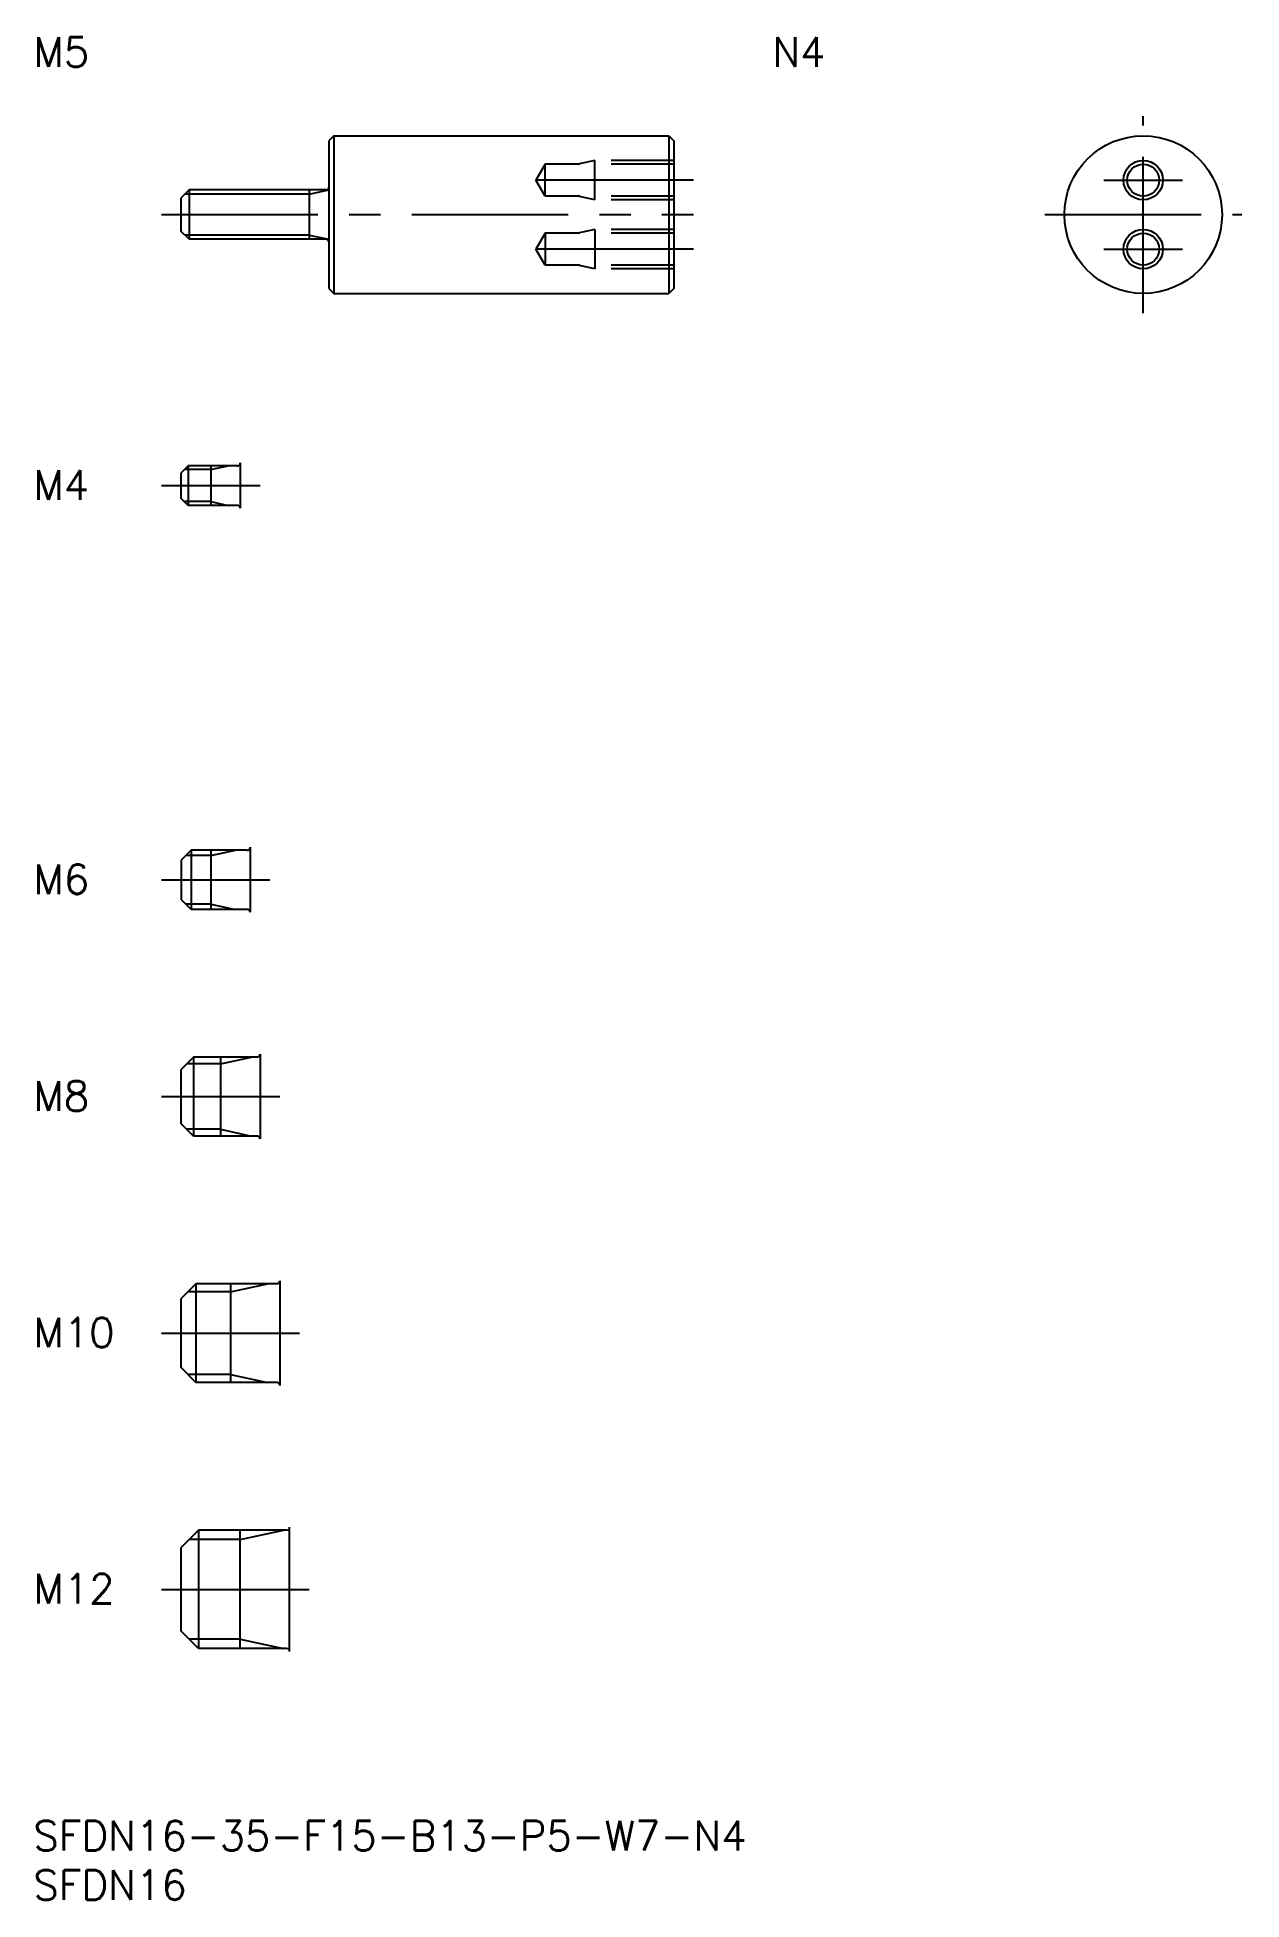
# Model space of a CAD drawing. Extents: x 0 to 123, y -8 to 181.
import ezdxf

# ---------------------------------------------------------------- set-up
doc = ezdxf.new("R2010")
doc.units = 0
doc.header["$LTSCALE"] = 0.5
doc.linetypes.add('CENTER', pattern=[50.8, 31.75, -6.35, 6.35, -6.35])
doc.linetypes.add('DASHED', pattern=[19.05, 12.7, -6.35])
for name, color, linetype in [('MSM_CENTER', 1, 'CENTER'), ('MSM_CONTINUOUS', 7, 'CONTINUOUS'), ('MSM_DASHED', 4, 'DASHED'), ('MSM_NARROW', 5, 'CONTINUOUS'), ('MSM_PART_NUMBER', 7, 'CONTINUOUS')]:
    doc.layers.add(name, color=color, linetype=linetype)
doc.styles.get("Standard").update_dxf_attribs({"font": 'txt.shx', "height": 1, "bigfont": 'bigfont.shx'})

# ---------------------------------------------------------------- blocks, each defined once
blk = doc.blocks.new('*U14')
at = {"layer": 'MSM_PART_NUMBER'}
blk.add_text('SFDN16-35-F15-B13-P5-W7-N4', height=3, dxfattribs=at).set_placement((0, -3))
blk = doc.blocks.new('*U15')
at = {"layer": 'MSM_PART_NUMBER'}
blk.add_text('SFDN16', height=3, dxfattribs=at).set_placement((0, -8))
blk = doc.blocks.new('*U16')
at = {"layer": 'MSM_PART_NUMBER'}
blk.add_text('M12', height=3, dxfattribs=at).set_placement((0, 22.06))
blk = doc.blocks.new('*U17')
at = {"layer": 'MSM_PART_NUMBER'}
blk.add_text('M10', height=3, dxfattribs=at).set_placement((0, 48.06))
blk = doc.blocks.new('*U18')
at = {"layer": 'MSM_PART_NUMBER'}
blk.add_text('M8', height=3, dxfattribs=at).set_placement((0, 72.06))
blk = doc.blocks.new('*U19')
at = {"layer": 'MSM_PART_NUMBER'}
blk.add_text('M6', height=3, dxfattribs=at).set_placement((0, 94.06))
blk = doc.blocks.new('*U20')
at = {"layer": 'MSM_PART_NUMBER'}
blk.add_text('M4', height=3, dxfattribs=at).set_placement((0, 134.06))
blk = doc.blocks.new('*U21')
at = {"layer": 'MSM_PART_NUMBER'}
blk.add_text('M5', height=3, dxfattribs=at).set_placement((0, 178))
blk = doc.blocks.new('*U22')
at = {"layer": 'MSM_PART_NUMBER'}
blk.add_text('N4', height=3, rotation=360, dxfattribs=at).set_placement((75, 178))

msp = doc.modelspace()

# ---------------------------------------------------------------- linework, layer by layer
at = {"layer": 'MSM_CENTER'}
for p, q in [((112.65, 153), (112.65, 173)), ((67, 166.5), (49, 166.5)), ((108.65, 166.5), (116.65, 166.5)), ((13, 163), (67, 163)), ((102.65, 163), (122.65, 163)), ((67, 159.5), (49, 159.5)), ((108.65, 159.5), (116.65, 159.5)), ((13, 135.5), (23, 135.5)), ((13, 95.5), (24, 95.5)), ((13, 73.5), (25, 73.5)), ((13, 49.5), (27, 49.5)), ((13, 23.5), (28, 23.5))]:
    msp.add_line(p, q, dxfattribs=at)
at = {"layer": 'MSM_CONTINUOUS'}
for p, q in [((30.5, 171), (30, 170.5)), ((30, 170.5), (30, 155.5)), ((30.5, 171), (64.5, 171)), ((30.5, 171), (30.5, 155)), ((64.5, 171), (64.5, 155)), ((64.5, 171), (65, 170.5)), ((65, 170.5), (65, 155.5)), ((15.8, 165.5), (15, 164.7)), ((15, 161.3), (15, 164.7)), ((29.7, 165.5), (15.8, 165.5)), ((15.8, 165.5), (15.8, 160.5)), ((28, 165.5), (28, 160.5)), ((15.8, 160.5), (15, 161.3)), ((29.7, 160.5), (15.8, 160.5)), ((30, 155.5), (30.5, 155)), ((30.5, 155), (64.5, 155)), ((65, 155.5), (64.5, 155)), ((15.7, 137.5), (15, 136.8)), ((15, 134.2), (15, 136.8)), ((20.7, 137.5), (15.7, 137.5)), ((15.7, 137.5), (15.7, 133.5)), ((18, 137.5), (18, 133.5)), ((21, 137.8), (21, 133.2)), ((15.7, 133.5), (15, 134.2)), ((20.7, 133.5), (15.7, 133.5)), ((16, 98.5), (15, 97.5)), ((21.7, 98.5), (16, 98.5)), ((16, 98.5), (16, 92.5)), ((18, 98.5), (18, 92.5)), ((22, 98.8), (22, 92.2)), ((15, 97.5), (15, 93.5)), ((16, 92.5), (15, 93.5)), ((21.7, 92.5), (16, 92.5)), ((16.25, 77.5), (15, 76.25)), ((22.7, 77.5), (16.25, 77.5)), ((16.25, 77.5), (16.25, 69.5)), ((19, 77.5), (19, 69.5)), ((23, 77.8), (23, 69.2)), ((15, 70.75), (15, 76.25)), ((16.25, 69.5), (15, 70.75)), ((22.7, 69.5), (16.25, 69.5)), ((16.5, 54.5), (15, 53)), ((15, 46), (15, 53)), ((24.7, 54.5), (16.5, 54.5)), ((16.5, 54.5), (16.5, 44.5)), ((20, 54.5), (20, 44.5)), ((25, 54.8), (25, 44.2)), ((16.5, 44.5), (15, 46)), ((24.7, 44.5), (16.5, 44.5)), ((16.75, 29.5), (15, 27.75)), ((25.7, 29.5), (16.75, 29.5)), ((16.75, 29.5), (16.75, 17.5)), ((21, 17.5), (21, 29.5)), ((26, 17.2), (26, 29.8)), ((15, 19.25), (15, 27.75)), ((16.75, 17.5), (15, 19.25)), ((25.7, 17.5), (16.75, 17.5))]:
    msp.add_line(p, q, dxfattribs=at)
for centre, radius in [((112.65, 163), 8), ((112.65, 166.5), 1.62), ((112.65, 159.5), 1.62)]:
    msp.add_circle(centre, radius, dxfattribs=at)
for centre, start, end in [((29.7, 165.8), 270, 0), ((29.7, 160.2), 0, 90), ((20.7, 137.8), 270, 0), ((20.7, 133.2), 0, 90), ((21.7, 98.8), 270, 0), ((21.7, 92.2), 0, 90), ((22.7, 77.8), 270, 0), ((22.7, 69.2), 0, 90), ((24.7, 54.8), 270, 0), ((24.7, 44.2), 0, 90), ((25.7, 29.8), 270, 0), ((25.7, 17.2), 0, 90)]:
    msp.add_arc(centre, 0.3, start, end, dxfattribs=at)
at = {"layer": 'MSM_DASHED'}
for p, q in [((57, 168.5), (55.25, 168.12)), ((65, 168.5), (57, 168.5)), ((57, 164.5), (57, 168.5)), ((51.94, 168.12), (51, 166.5)), ((51.94, 164.88), (51, 166.5)), ((65, 168.12), (51.94, 168.12)), ((51.94, 164.88), (51.94, 168.12)), ((65, 164.88), (51.94, 164.88)), ((57, 164.5), (55.25, 164.88)), ((65, 164.5), (57, 164.5)), ((51.94, 161.12), (51, 159.5)), ((65, 161.12), (51.94, 161.12)), ((51.94, 161.12), (51.94, 157.88)), ((57, 161.5), (55.25, 161.12)), ((65, 161.5), (57, 161.5)), ((57, 161.5), (57, 157.5)), ((51.94, 157.88), (51, 159.5)), ((65, 157.88), (51.94, 157.88)), ((57, 157.5), (55.25, 157.88)), ((65, 157.5), (57, 157.5))]:
    msp.add_line(p, q, dxfattribs=at)
at = {"layer": 'MSM_NARROW'}
for p, q in [((28, 165.07), (15.37, 165.07)), ((28, 165.07), (30, 165.5)), ((28, 160.93), (15.37, 160.93)), ((28, 160.93), (30, 160.5)), ((18, 137.12), (15.32, 137.12)), ((18, 137.12), (19.75, 137.5)), ((18, 133.88), (15.32, 133.88)), ((18, 133.88), (19.75, 133.5)), ((18, 97.96), (20.5, 98.5)), ((18, 97.96), (15.46, 97.96)), ((18, 93.04), (15.46, 93.04)), ((18, 93.04), (20.5, 92.5)), ((19, 76.82), (22.12, 77.5)), ((19, 76.82), (15.57, 76.82)), ((19, 70.18), (15.57, 70.18)), ((19, 70.18), (22.12, 69.5)), ((20, 53.69), (15.69, 53.69)), ((20, 53.69), (23.75, 54.5)), ((20, 45.31), (15.69, 45.31)), ((20, 45.31), (23.75, 44.5)), ((21, 28.55), (15.8, 28.55)), ((21, 28.55), (25.38, 29.5)), ((21, 18.45), (15.8, 18.45)), ((21, 18.45), (25.38, 17.5))]:
    msp.add_line(p, q, dxfattribs=at)
for centre in [(112.65, 166.5), (112.65, 159.5)]:
    msp.add_circle(centre, 2, dxfattribs=at)

# ---------------------------------------------------------------- block references
at = {"layer": 'MSM_CONTINUOUS'}
for name in ['*U21', '*U22', '*U20', '*U19', '*U18', '*U17', '*U16', '*U14', '*U15']:
    msp.add_blockref(name, (0, 0), dxfattribs=at)

doc.saveas('drawing.dxf')
